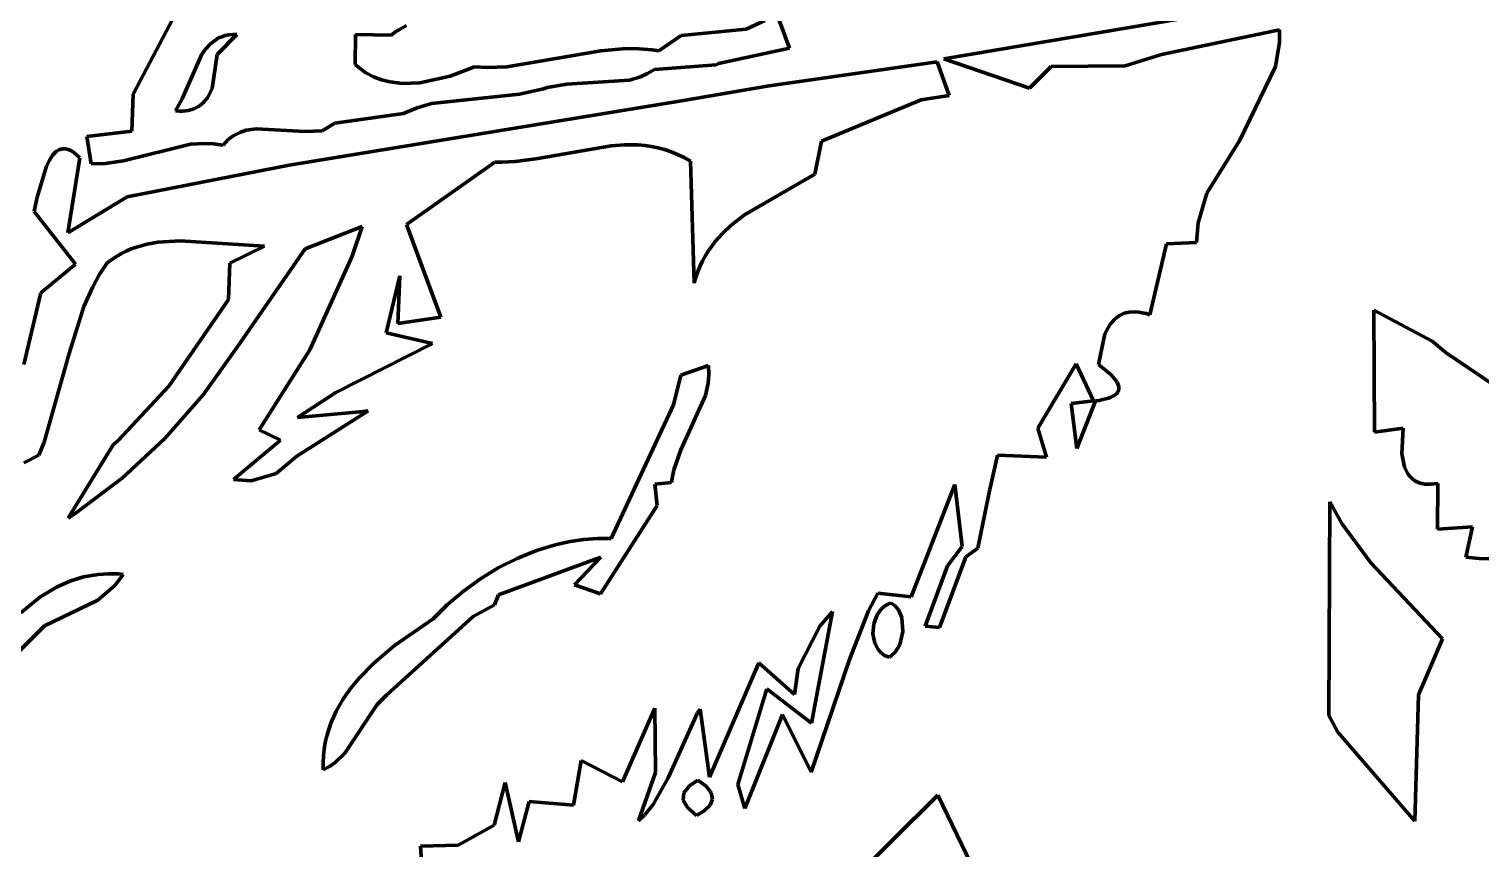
# Model space of a CAD drawing. Header units: millimetres. Extents: x 0 to 7.9, y 0 to 11.
# Drawn here: x 1.876 to 3.324, y 8.378 to 9.196 of the extents above; entities that cross this region are included whole.
import ezdxf

# ---------------------------------------------------------------- set-up
doc = ezdxf.new("R2010")
doc.units = ezdxf.units.MM
doc.layers.add('color#020202ff', color=7, linetype='CONTINUOUS', lineweight=100)
doc.layers.add('color#ffffffff', color=7, linetype='CONTINUOUS', lineweight=100)

msp = doc.modelspace()

# ---------------------------------------------------------------- linework, layer by layer
at = {"layer": 'color#020202ff'}
for p, q in [((2.7884, 9.1662), (3.1273, 9.2235)), ((1.9801, 9.1308), (2.0232, 9.2124)), ((2.6215, 9.2128), (2.6346, 9.177)), ((2.2413, 9.1927), (2.2377, 9.1899)), ((2.2451, 9.1952), (2.2413, 9.1927)), ((2.2528, 9.1993), (2.2451, 9.1952)), ((2.5265, 9.1894), (2.5913, 9.1959)), ((2.5913, 9.1959), (2.6099, 9.2045)), ((3.1233, 9.1951), (3.0057, 9.1705)), ((3.1232, 9.1826), (3.1233, 9.1951)), ((2.0573, 9.1813), (2.0527, 9.1763)), ((2.0626, 9.1853), (2.0573, 9.1813)), ((2.0655, 9.187), (2.0626, 9.1853)), ((2.0641, 9.1706), (2.0837, 9.1905)), ((2.0686, 9.1883), (2.0655, 9.187)), ((2.072, 9.1894), (2.0686, 9.1883)), ((2.0756, 9.1901), (2.072, 9.1894)), ((2.0795, 9.1905), (2.0756, 9.1901)), ((2.0837, 9.1905), (2.0795, 9.1905)), ((2.2021, 9.1904), (2.2017, 9.1606)), ((2.2377, 9.1899), (2.2021, 9.1904)), ((2.5044, 9.1743), (2.5265, 9.1894)), ((3.1191, 9.1584), (3.1232, 9.1826)), ((2.0487, 9.1707), (2.0292, 9.1264)), ((2.0527, 9.1763), (2.0487, 9.1707)), ((2.0591, 9.1365), (2.0641, 9.1706)), ((2.3527, 9.1583), (2.4466, 9.1743)), ((2.4466, 9.1743), (2.4719, 9.1764)), ((2.4719, 9.1764), (2.4848, 9.1763)), ((2.4848, 9.1763), (2.4978, 9.1752)), ((2.4978, 9.1752), (2.5044, 9.1743)), ((2.6346, 9.177), (2.5637, 9.1617)), ((2.8738, 9.1369), (2.7884, 9.1662)), ((3.0057, 9.1705), (2.9693, 9.1593)), ((2.2017, 9.1606), (2.2052, 9.1575)), ((2.2052, 9.1575), (2.2124, 9.1523)), ((2.2124, 9.1523), (2.22, 9.1483)), ((2.2962, 9.1488), (2.3205, 9.1581)), ((2.3205, 9.1581), (2.3335, 9.1575)), ((2.3335, 9.1575), (2.3527, 9.1583)), ((2.4932, 9.1515), (2.486, 9.1483)), ((2.5001, 9.1557), (2.4932, 9.1515)), ((2.5614, 9.1602), (2.5001, 9.1557)), ((2.5637, 9.1617), (2.5614, 9.1602)), ((2.6144, 9.1393), (2.782, 9.1631)), ((2.782, 9.1631), (2.7939, 9.1295)), ((2.8954, 9.1587), (2.8738, 9.1369)), ((2.9693, 9.1593), (2.8954, 9.1587)), ((3.0836, 9.085), (3.1191, 9.1584)), ((2.0543, 9.1272), (2.0591, 9.1365)), ((2.22, 9.1483), (2.228, 9.1452)), ((2.228, 9.1452), (2.2362, 9.1431)), ((2.2362, 9.1431), (2.2488, 9.1416)), ((2.2488, 9.1416), (2.2661, 9.1422)), ((2.2661, 9.1422), (2.2962, 9.1488)), ((2.3895, 9.1364), (2.3655, 9.131)), ((2.3932, 9.1375), (2.3895, 9.1364)), ((2.4125, 9.1409), (2.3932, 9.1375)), ((2.475, 9.145), (2.4125, 9.1409)), ((2.486, 9.1483), (2.475, 9.145)), ((2.5271, 9.1243), (2.6144, 9.1393)), ((1.9789, 9.0941), (1.9801, 9.1308)), ((2.0292, 9.1264), (2.0224, 9.1144)), ((2.0454, 9.1185), (2.0494, 9.1215)), ((2.0494, 9.1215), (2.0543, 9.1272)), ((2.1358, 9.0603), (2.5271, 9.1243)), ((2.2777, 9.1215), (2.2635, 9.1174)), ((2.3655, 9.131), (2.2777, 9.1215)), ((2.7659, 9.1252), (2.6665, 9.0841)), ((2.7939, 9.1295), (2.7659, 9.1252)), ((2.0224, 9.1144), (2.026, 9.1141)), ((2.026, 9.1141), (2.0293, 9.1141)), ((2.0293, 9.1141), (2.0354, 9.1147)), ((2.0354, 9.1147), (2.0407, 9.1162)), ((2.0407, 9.1162), (2.0454, 9.1185)), ((2.2497, 9.1117), (2.1814, 9.1021)), ((2.2543, 9.1138), (2.2497, 9.1117)), ((2.2635, 9.1174), (2.2543, 9.1138)), ((1.9342, 9.0889), (1.9789, 9.0941)), ((2.0866, 9.0929), (2.0806, 9.0898)), ((2.093, 9.095), (2.0866, 9.0929)), ((2.1033, 9.0965), (2.093, 9.095)), ((2.1514, 9.0938), (2.1033, 9.0965)), ((2.1688, 9.0944), (2.1514, 9.0938)), ((2.1814, 9.1021), (2.1688, 9.0944)), ((1.9082, 9.0762), (1.9105, 9.0766)), ((1.9105, 9.0766), (1.9129, 9.0765)), ((1.9384, 9.0616), (1.9342, 9.0889)), ((2.0374, 9.081), (1.9707, 9.0644)), ((2.0512, 9.0819), (2.0374, 9.081)), ((2.0605, 9.0815), (2.0512, 9.0819)), ((2.0701, 9.0801), (2.0605, 9.0815)), ((2.0725, 9.083), (2.0701, 9.0801)), ((2.0751, 9.0856), (2.0725, 9.083)), ((2.0778, 9.0879), (2.0751, 9.0856)), ((2.0806, 9.0898), (2.0778, 9.0879)), ((2.4567, 9.0796), (2.3817, 9.0664)), ((2.4702, 9.0805), (2.4567, 9.0796)), ((2.4836, 9.0803), (2.4702, 9.0805)), ((2.4903, 9.0797), (2.4836, 9.0803)), ((2.4969, 9.0788), (2.4903, 9.0797)), ((2.5035, 9.0775), (2.4969, 9.0788)), ((2.5101, 9.0757), (2.5035, 9.0775)), ((2.6665, 9.0841), (2.6598, 9.0512)), ((3.0508, 9.0322), (3.0836, 9.085)), ((1.8939, 9.0593), (1.8968, 9.0653)), ((1.8968, 9.0653), (1.9002, 9.0703)), ((1.9002, 9.0703), (1.902, 9.0723)), ((1.902, 9.0723), (1.9039, 9.074)), ((1.9039, 9.074), (1.906, 9.0753)), ((1.906, 9.0753), (1.9082, 9.0762)), ((1.9129, 9.0765), (1.9154, 9.0759)), ((1.927, 9.0676), (1.915, 8.9926)), ((1.9154, 9.0759), (1.9181, 9.0748)), ((1.9181, 9.0748), (1.9209, 9.073)), ((1.9209, 9.073), (1.9239, 9.0706)), ((1.9239, 9.0706), (1.927, 9.0676)), ((1.9707, 9.0644), (1.9525, 9.0618)), ((2.341, 9.063), (2.2529, 9.001)), ((2.3477, 9.063), (2.341, 9.063)), ((2.3612, 9.0637), (2.3477, 9.063)), ((2.3817, 9.0664), (2.3612, 9.0637)), ((2.5166, 9.0735), (2.5101, 9.0757)), ((2.5231, 9.0709), (2.5166, 9.0735)), ((2.5296, 9.0677), (2.5231, 9.0709)), ((2.536, 9.064), (2.5296, 9.0677)), ((2.5396, 8.9424), (2.536, 9.064)), ((1.8846, 9.0281), (1.8939, 9.0593)), ((1.9525, 9.0618), (1.9384, 9.0616)), ((1.9743, 9.0287), (2.1358, 9.0603)), ((2.6598, 9.0512), (2.5897, 9.0105)), ((1.8815, 9.0141), (1.8826, 9.019)), ((1.8826, 9.019), (1.8846, 9.0281)), ((1.915, 8.9926), (1.9743, 9.0287)), ((3.042, 9.0027), (3.0508, 9.0322)), ((1.9229, 8.9614), (1.8815, 9.0141)), ((2.5897, 9.0105), (2.5763, 9)), ((2.2087, 8.999), (2.1516, 8.9766)), ((2.1986, 8.9693), (2.2087, 8.999)), ((2.2529, 9.001), (2.287, 8.9087)), ((2.5681, 8.9923), (2.5606, 8.9839)), ((2.5763, 9), (2.5681, 8.9923)), ((3.0406, 8.983), (3.042, 9.0027)), ((1.9784, 8.9766), (1.9734, 8.9745)), ((1.9836, 8.9784), (1.9784, 8.9766)), ((1.9941, 8.9813), (1.9836, 8.9784)), ((2.0048, 8.9832), (1.9941, 8.9813)), ((2.027, 8.9846), (2.0048, 8.9832)), ((2.1111, 8.9795), (2.027, 8.9846)), ((2.0765, 8.9624), (2.1111, 8.9795)), ((2.1516, 8.9766), (2.0841, 8.8785)), ((2.5606, 8.9839), (2.5539, 8.9748)), ((2.9939, 8.9109), (3.0104, 8.9817)), ((3.0104, 8.9817), (3.0406, 8.983)), ((1.8883, 8.9328), (1.9229, 8.9614)), ((1.9543, 8.9626), (1.9465, 8.9507)), ((1.9589, 8.9661), (1.9543, 8.9626)), ((1.9636, 8.9692), (1.9589, 8.9661)), ((1.9685, 8.972), (1.9636, 8.9692)), ((1.9734, 8.9745), (1.9685, 8.972)), ((2.0754, 8.9262), (2.0765, 8.9624)), ((2.1564, 8.8759), (2.1986, 8.9693)), ((2.548, 8.9649), (2.5455, 8.9597)), ((2.5508, 8.97), (2.548, 8.9649)), ((2.5539, 8.9748), (2.5508, 8.97)), ((1.9465, 8.9507), (1.9397, 8.9383)), ((2.246, 8.9499), (2.2326, 8.8928)), ((2.2441, 8.9023), (2.246, 8.9499)), ((2.5413, 8.9484), (2.5396, 8.9424)), ((2.5432, 8.9542), (2.5413, 8.9484)), ((2.5455, 8.9597), (2.5432, 8.9542)), ((1.8714, 8.8613), (1.8883, 8.9328)), ((1.9397, 8.9383), (1.9312, 8.9192)), ((1.9312, 8.9192), (1.9164, 8.8723)), ((2.0157, 8.8397), (2.0754, 8.9262)), ((2.287, 8.9087), (2.2441, 8.9023)), ((2.9544, 8.9016), (2.9596, 8.9073)), ((2.9596, 8.9073), (2.9637, 8.9103)), ((2.9637, 8.9103), (2.9684, 8.9124)), ((2.9684, 8.9124), (2.9737, 8.9136)), ((2.9737, 8.9136), (2.9797, 8.9138)), ((2.9797, 8.9138), (2.983, 8.9135)), ((2.983, 8.9135), (2.9864, 8.9129)), ((2.9864, 8.9129), (2.9901, 8.9121)), ((2.9901, 8.9121), (2.9939, 8.9109)), ((3.2173, 8.9154), (3.2178, 8.7939)), ((3.2755, 8.8845), (3.2173, 8.9154)), ((2.2326, 8.8928), (2.2786, 8.8822)), ((2.9426, 8.8615), (2.9492, 8.8918)), ((2.9492, 8.8918), (2.9544, 8.9016)), ((2.0841, 8.8785), (2.0501, 8.831)), ((2.106, 8.7961), (2.1564, 8.8759)), ((2.2786, 8.8822), (2.1823, 8.8336)), ((3.2894, 8.8729), (3.2755, 8.8845)), ((1.9164, 8.8723), (1.8916, 8.784)), ((2.5263, 8.8508), (2.5539, 8.8603)), ((2.5539, 8.8603), (2.5543, 8.8514)), ((2.8823, 8.7977), (2.9203, 8.8621)), ((2.9203, 8.8621), (2.9377, 8.8251)), ((2.9555, 8.851), (2.9426, 8.8615)), ((3.3357, 8.8417), (3.2894, 8.8729)), ((2.519, 8.821), (2.5263, 8.8508)), ((2.5543, 8.8514), (2.5536, 8.8428)), ((2.9615, 8.8436), (2.9555, 8.851)), ((1.9653, 8.7854), (2.0157, 8.8397)), ((2.0501, 8.831), (2.0118, 8.7874)), ((2.1823, 8.8336), (2.1441, 8.8084)), ((2.5536, 8.8428), (2.5509, 8.8304)), ((2.9571, 8.8298), (2.9602, 8.8319)), ((2.9602, 8.8319), (2.9622, 8.8342)), ((2.9631, 8.8393), (2.9615, 8.8436)), ((2.9622, 8.8342), (2.9631, 8.8367)), ((2.9631, 8.8367), (2.9631, 8.8393)), ((2.4569, 8.6877), (2.519, 8.821)), ((2.5509, 8.8304), (2.5264, 8.7763)), ((2.9377, 8.8251), (2.9155, 8.8223)), ((2.9155, 8.8223), (2.921, 8.7776)), ((2.921, 8.7776), (2.9397, 8.8251)), ((2.9397, 8.8251), (2.9435, 8.8256)), ((2.9435, 8.8256), (2.9469, 8.8263)), ((2.9469, 8.8263), (2.95, 8.8271)), ((2.95, 8.8271), (2.9527, 8.8279)), ((2.9527, 8.8279), (2.955, 8.8288)), ((2.955, 8.8288), (2.9571, 8.8298)), ((2.2145, 8.815), (2.1434, 8.7701)), ((2.1441, 8.8084), (2.2063, 8.8142)), ((2.2063, 8.8142), (2.2145, 8.815)), ((2.0118, 8.7874), (1.9692, 8.7479)), ((2.1273, 8.7858), (2.106, 8.7961)), ((2.891, 8.769), (2.8823, 8.7977)), ((3.2178, 8.7939), (3.2465, 8.7979)), ((3.2465, 8.7979), (3.2452, 8.7722)), ((1.8916, 8.784), (1.8862, 8.771)), ((1.9155, 8.7082), (1.9603, 8.7812)), ((1.9603, 8.7812), (1.9653, 8.7854)), ((2.0804, 8.7468), (2.1273, 8.7858)), ((2.5264, 8.7763), (2.5193, 8.7564)), ((1.8862, 8.771), (1.8712, 8.7634)), ((2.1434, 8.7701), (2.1229, 8.7525)), ((2.8337, 8.7336), (2.8421, 8.7709)), ((2.8421, 8.7709), (2.891, 8.769)), ((3.2452, 8.7722), (3.2479, 8.7589)), ((3.2479, 8.7589), (3.2512, 8.7522)), ((1.9692, 8.7479), (1.9225, 8.7128)), ((2.098, 8.7455), (2.0804, 8.7468)), ((2.1229, 8.7525), (2.098, 8.7455)), ((2.517, 8.7437), (2.5005, 8.742)), ((2.5176, 8.748), (2.517, 8.7437)), ((2.5193, 8.7564), (2.5176, 8.748)), ((3.2512, 8.7522), (3.2542, 8.7485)), ((3.2542, 8.7485), (3.258, 8.7455)), ((3.258, 8.7455), (3.2625, 8.7433)), ((2.5005, 8.742), (2.5027, 8.7208)), ((2.7558, 8.6296), (2.7995, 8.7417)), ((2.7995, 8.7417), (2.8067, 8.6799)), ((2.8224, 8.6782), (2.8337, 8.7336)), ((3.2625, 8.7433), (3.265, 8.7426)), ((3.265, 8.7426), (3.2678, 8.7421)), ((3.2678, 8.7421), (3.2708, 8.7419)), ((3.2708, 8.7419), (3.2741, 8.7419)), ((3.2741, 8.7419), (3.2775, 8.7422)), ((3.2775, 8.7422), (3.2812, 8.7428)), ((3.2812, 8.7428), (3.2808, 8.697)), ((2.5027, 8.7208), (2.4462, 8.6325)), ((3.1733, 8.7244), (3.1724, 8.5112)), ((3.1853, 8.7028), (3.1733, 8.7244)), ((1.9225, 8.7128), (1.9155, 8.7082)), ((3.2143, 8.6635), (3.1853, 8.7028)), ((2.4159, 8.6847), (2.4295, 8.6867)), ((2.4295, 8.6867), (2.4432, 8.6877)), ((2.4432, 8.6877), (2.4569, 8.6877)), ((3.2808, 8.697), (3.3156, 8.6996)), ((3.3156, 8.6996), (3.3089, 8.6693)), ((2.363, 8.668), (2.3824, 8.6758)), ((2.3824, 8.6758), (2.4024, 8.6818)), ((2.4024, 8.6818), (2.4159, 8.6847)), ((2.8067, 8.6799), (2.7921, 8.6605)), ((2.8106, 8.6696), (2.8224, 8.6782)), ((2.3264, 8.6476), (2.3443, 8.6585)), ((2.3443, 8.6585), (2.363, 8.668)), ((2.4466, 8.6691), (2.3446, 8.6318)), ((2.4203, 8.6416), (2.4466, 8.6691)), ((2.7921, 8.6605), (2.7698, 8.6003)), ((2.7843, 8.5991), (2.8106, 8.6696)), ((3.2856, 8.5876), (3.2143, 8.6635)), ((3.3089, 8.6693), (3.3224, 8.668)), ((3.3224, 8.668), (3.3654, 8.6663)), ((1.9038, 8.6393), (1.9171, 8.6452)), ((1.9171, 8.6452), (1.9309, 8.6495)), ((1.9309, 8.6495), (1.9453, 8.652)), ((1.9453, 8.652), (1.9552, 8.6527)), ((1.9552, 8.6527), (1.9652, 8.6525)), ((1.9703, 8.652), (1.9623, 8.6412)), ((1.9652, 8.6525), (1.9703, 8.652)), ((2.3095, 8.6354), (2.3264, 8.6476)), ((1.8682, 8.6138), (1.8872, 8.6293)), ((1.8872, 8.6293), (1.9038, 8.6393)), ((1.9623, 8.6412), (1.9451, 8.6264)), ((2.2938, 8.6221), (2.3095, 8.6354)), ((2.3446, 8.6318), (2.3404, 8.6218)), ((2.4462, 8.6325), (2.4203, 8.6416)), ((2.7135, 8.6158), (2.7228, 8.6332)), ((2.7228, 8.6332), (2.7558, 8.6296)), ((1.9451, 8.6264), (1.892, 8.6007)), ((2.2794, 8.6078), (2.2938, 8.6221)), ((2.3404, 8.6218), (2.3193, 8.6099)), ((2.6776, 8.615), (2.6567, 8.5035)), ((2.665, 8.6003), (2.6776, 8.615)), ((2.6944, 8.567), (2.7135, 8.6158)), ((2.7261, 8.6175), (2.722, 8.6118)), ((2.7295, 8.6205), (2.7261, 8.6175)), ((2.7335, 8.6227), (2.7295, 8.6205)), ((2.7358, 8.6234), (2.7335, 8.6227)), ((2.7392, 8.6212), (2.7358, 8.6234)), ((2.7432, 8.6167), (2.7392, 8.6212)), ((2.7466, 8.6089), (2.7432, 8.6167)), ((1.892, 8.6007), (1.8107, 8.5204)), ((2.3193, 8.6099), (2.2333, 8.5318)), ((2.2407, 8.5812), (2.2794, 8.6078)), ((2.6432, 8.5582), (2.665, 8.6003)), ((2.7187, 8.6027), (2.7179, 8.5928)), ((2.722, 8.6118), (2.7187, 8.6027)), ((2.7478, 8.5952), (2.7466, 8.6089)), ((2.7698, 8.6003), (2.7843, 8.5991)), ((2.7179, 8.5928), (2.7197, 8.5833)), ((2.7446, 8.5819), (2.7478, 8.5952)), ((3.2618, 8.532), (3.2856, 8.5876)), ((2.2198, 8.5633), (2.2407, 8.5812)), ((2.7197, 8.5833), (2.7229, 8.5772)), ((2.7229, 8.5772), (2.7259, 8.5739)), ((2.7259, 8.5739), (2.7295, 8.5713)), ((2.7295, 8.5713), (2.734, 8.5696)), ((2.734, 8.5696), (2.7357, 8.5705)), ((2.7357, 8.5705), (2.7401, 8.5746)), ((2.7401, 8.5746), (2.7446, 8.5819)), ((2.2056, 8.5485), (2.2198, 8.5633)), ((2.555, 8.4498), (2.604, 8.5637)), ((2.604, 8.5637), (2.6397, 8.5323)), ((2.6397, 8.5323), (2.6432, 8.5582)), ((2.6563, 8.4549), (2.6944, 8.567)), ((2.1971, 8.5381), (2.2056, 8.5485)), ((2.1828, 8.5155), (2.1894, 8.5271)), ((2.1894, 8.5271), (2.1971, 8.5381)), ((2.2333, 8.5318), (2.2235, 8.5222)), ((2.612, 8.5378), (2.583, 8.4424)), ((2.6567, 8.5035), (2.612, 8.5378)), ((3.2582, 8.406), (3.2618, 8.532)), ((2.18, 8.5096), (2.1828, 8.5155)), ((2.2235, 8.5222), (2.1913, 8.4737)), ((2.468, 8.4452), (2.5004, 8.5187)), ((2.5004, 8.5187), (2.501, 8.4543)), ((2.5137, 8.4493), (2.543, 8.5138)), ((2.543, 8.5138), (2.5455, 8.5175)), ((2.5455, 8.5175), (2.555, 8.4498)), ((2.5901, 8.4184), (2.6277, 8.5124)), ((2.6277, 8.5124), (2.6563, 8.4549)), ((2.1752, 8.4973), (2.1774, 8.5035)), ((2.1774, 8.5035), (2.18, 8.5096)), ((3.1724, 8.5112), (3.1814, 8.4947)), ((2.1707, 8.4778), (2.1718, 8.4844)), ((2.1718, 8.4844), (2.1733, 8.4909)), ((2.1733, 8.4909), (2.1752, 8.4973)), ((3.1814, 8.4947), (3.2582, 8.406)), ((2.1696, 8.4642), (2.1699, 8.4711)), ((2.1699, 8.4711), (2.1707, 8.4778)), ((2.1913, 8.4737), (2.1817, 8.4643)), ((2.1697, 8.4571), (2.1696, 8.4642)), ((2.1761, 8.4604), (2.1697, 8.4571)), ((2.1817, 8.4643), (2.1761, 8.4604)), ((2.4194, 8.4219), (2.4271, 8.4665)), ((2.4271, 8.4665), (2.468, 8.4452)), ((2.501, 8.4543), (2.484, 8.4062)), ((2.3402, 8.4018), (2.3512, 8.4445)), ((2.3512, 8.4445), (2.3646, 8.3854)), ((2.4987, 8.4226), (2.5137, 8.4493)), ((2.5349, 8.4412), (2.5293, 8.4343)), ((2.5434, 8.4468), (2.5349, 8.4412)), ((2.5519, 8.4404), (2.5434, 8.4468)), ((2.5567, 8.4341), (2.5519, 8.4404)), ((2.583, 8.4424), (2.5901, 8.4184)), ((2.3646, 8.3854), (2.3752, 8.4254)), ((2.3752, 8.4254), (2.4194, 8.4219)), ((2.5293, 8.4343), (2.5286, 8.427)), ((2.5286, 8.427), (2.5328, 8.4194)), ((2.5555, 8.4219), (2.5579, 8.4279)), ((2.5579, 8.4279), (2.5567, 8.4341)), ((2.7826, 8.4318), (2.6461, 8.2967)), ((2.8209, 8.3528), (2.7826, 8.4318)), ((2.484, 8.4062), (2.4904, 8.4124)), ((2.4904, 8.4124), (2.4987, 8.4226)), ((2.5328, 8.4194), (2.542, 8.4115)), ((2.542, 8.4115), (2.5495, 8.4161)), ((2.5495, 8.4161), (2.5555, 8.4219)), ((2.3043, 8.3819), (2.3402, 8.4018)), ((2.2668, 8.381), (2.3043, 8.3819)), ((2.2685, 8.3556), (2.2668, 8.381))]:
    msp.add_line(p, q, dxfattribs=at)
at = {"layer": 'color#ffffffff'}
for p, q in [((3.1273, 9.2235), (2.7884, 9.1662)), ((2.0232, 9.2124), (1.9801, 9.1308)), ((2.6346, 9.177), (2.6215, 9.2128)), ((2.2377, 9.1899), (2.2413, 9.1927)), ((2.2413, 9.1927), (2.2451, 9.1952)), ((2.2451, 9.1952), (2.2528, 9.1993)), ((2.5913, 9.1959), (2.5265, 9.1894)), ((2.6099, 9.2045), (2.5913, 9.1959)), ((3.0057, 9.1705), (3.1233, 9.1951)), ((3.1233, 9.1951), (3.1232, 9.1826)), ((2.0527, 9.1763), (2.0573, 9.1813)), ((2.0573, 9.1813), (2.0626, 9.1853)), ((2.0626, 9.1853), (2.0655, 9.187)), ((2.0837, 9.1905), (2.0641, 9.1706)), ((2.0655, 9.187), (2.0686, 9.1883)), ((2.0686, 9.1883), (2.072, 9.1894)), ((2.072, 9.1894), (2.0756, 9.1901)), ((2.0756, 9.1901), (2.0795, 9.1905)), ((2.0795, 9.1905), (2.0837, 9.1905)), ((2.2017, 9.1606), (2.2021, 9.1904)), ((2.2021, 9.1904), (2.2377, 9.1899)), ((2.5265, 9.1894), (2.5044, 9.1743)), ((3.1232, 9.1826), (3.1191, 9.1584)), ((2.0292, 9.1264), (2.0487, 9.1707)), ((2.0487, 9.1707), (2.0527, 9.1763)), ((2.0641, 9.1706), (2.0591, 9.1365)), ((2.4466, 9.1743), (2.3527, 9.1583)), ((2.4719, 9.1764), (2.4466, 9.1743)), ((2.4848, 9.1763), (2.4719, 9.1764)), ((2.4978, 9.1752), (2.4848, 9.1763)), ((2.5044, 9.1743), (2.4978, 9.1752)), ((2.5637, 9.1617), (2.6346, 9.177)), ((2.7884, 9.1662), (2.8738, 9.1369)), ((2.9693, 9.1593), (3.0057, 9.1705)), ((2.2052, 9.1575), (2.2017, 9.1606)), ((2.2124, 9.1523), (2.2052, 9.1575)), ((2.22, 9.1483), (2.2124, 9.1523)), ((2.3205, 9.1581), (2.2962, 9.1488)), ((2.3335, 9.1575), (2.3205, 9.1581)), ((2.3527, 9.1583), (2.3335, 9.1575)), ((2.486, 9.1483), (2.4932, 9.1515)), ((2.4932, 9.1515), (2.5001, 9.1557)), ((2.5001, 9.1557), (2.5614, 9.1602)), ((2.5614, 9.1602), (2.5637, 9.1617)), ((2.782, 9.1631), (2.6144, 9.1393)), ((2.7939, 9.1295), (2.782, 9.1631)), ((2.8738, 9.1369), (2.8954, 9.1587)), ((2.8954, 9.1587), (2.9693, 9.1593)), ((3.1191, 9.1584), (3.0836, 9.085)), ((2.0591, 9.1365), (2.0543, 9.1272)), ((2.228, 9.1452), (2.22, 9.1483)), ((2.2362, 9.1431), (2.228, 9.1452)), ((2.2488, 9.1416), (2.2362, 9.1431)), ((2.2661, 9.1422), (2.2488, 9.1416)), ((2.2962, 9.1488), (2.2661, 9.1422)), ((2.3655, 9.131), (2.3895, 9.1364)), ((2.3895, 9.1364), (2.3932, 9.1375)), ((2.3932, 9.1375), (2.4125, 9.1409)), ((2.4125, 9.1409), (2.475, 9.145)), ((2.475, 9.145), (2.486, 9.1483)), ((2.6144, 9.1393), (2.5271, 9.1243)), ((1.9801, 9.1308), (1.9789, 9.0941)), ((2.0224, 9.1144), (2.0292, 9.1264)), ((2.0494, 9.1215), (2.0454, 9.1185)), ((2.0543, 9.1272), (2.0494, 9.1215)), ((2.5271, 9.1243), (2.1358, 9.0603)), ((2.2635, 9.1174), (2.2777, 9.1215)), ((2.2777, 9.1215), (2.3655, 9.131)), ((2.6665, 9.0841), (2.7659, 9.1252)), ((2.7659, 9.1252), (2.7939, 9.1295)), ((2.026, 9.1141), (2.0224, 9.1144)), ((2.0293, 9.1141), (2.026, 9.1141)), ((2.0354, 9.1147), (2.0293, 9.1141)), ((2.0407, 9.1162), (2.0354, 9.1147)), ((2.0454, 9.1185), (2.0407, 9.1162)), ((2.1814, 9.1021), (2.2497, 9.1117)), ((2.2497, 9.1117), (2.2543, 9.1138)), ((2.2543, 9.1138), (2.2635, 9.1174)), ((1.9789, 9.0941), (1.9342, 9.0889)), ((2.0806, 9.0898), (2.0866, 9.0929)), ((2.0866, 9.0929), (2.093, 9.095)), ((2.093, 9.095), (2.1033, 9.0965)), ((2.1033, 9.0965), (2.1514, 9.0938)), ((2.1514, 9.0938), (2.1688, 9.0944)), ((2.1688, 9.0944), (2.1814, 9.1021)), ((1.9105, 9.0766), (1.9082, 9.0762)), ((1.9129, 9.0765), (1.9105, 9.0766)), ((1.9342, 9.0889), (1.9384, 9.0616)), ((1.9707, 9.0644), (2.0374, 9.081)), ((2.0374, 9.081), (2.0512, 9.0819)), ((2.0512, 9.0819), (2.0605, 9.0815)), ((2.0605, 9.0815), (2.0701, 9.0801)), ((2.0701, 9.0801), (2.0725, 9.083)), ((2.0725, 9.083), (2.0751, 9.0856)), ((2.0751, 9.0856), (2.0778, 9.0879)), ((2.0778, 9.0879), (2.0806, 9.0898)), ((2.3817, 9.0664), (2.4567, 9.0796)), ((2.4567, 9.0796), (2.4702, 9.0805)), ((2.4702, 9.0805), (2.4836, 9.0803)), ((2.4836, 9.0803), (2.4903, 9.0797)), ((2.4903, 9.0797), (2.4969, 9.0788)), ((2.4969, 9.0788), (2.5035, 9.0775)), ((2.5035, 9.0775), (2.5101, 9.0757)), ((2.6598, 9.0512), (2.6665, 9.0841)), ((3.0836, 9.085), (3.0508, 9.0322)), ((1.8968, 9.0653), (1.8939, 9.0593)), ((1.9002, 9.0703), (1.8968, 9.0653)), ((1.902, 9.0723), (1.9002, 9.0703)), ((1.9039, 9.074), (1.902, 9.0723)), ((1.906, 9.0753), (1.9039, 9.074)), ((1.9082, 9.0762), (1.906, 9.0753)), ((1.9154, 9.0759), (1.9129, 9.0765)), ((1.915, 8.9926), (1.927, 9.0676)), ((1.9181, 9.0748), (1.9154, 9.0759)), ((1.9209, 9.073), (1.9181, 9.0748)), ((1.9239, 9.0706), (1.9209, 9.073)), ((1.927, 9.0676), (1.9239, 9.0706)), ((1.9525, 9.0618), (1.9707, 9.0644)), ((2.2529, 9.001), (2.341, 9.063)), ((2.341, 9.063), (2.3477, 9.063)), ((2.3477, 9.063), (2.3612, 9.0637)), ((2.3612, 9.0637), (2.3817, 9.0664)), ((2.5101, 9.0757), (2.5166, 9.0735)), ((2.5166, 9.0735), (2.5231, 9.0709)), ((2.5231, 9.0709), (2.5296, 9.0677)), ((2.5296, 9.0677), (2.536, 9.064)), ((2.536, 9.064), (2.5396, 8.9424)), ((1.8939, 9.0593), (1.8846, 9.0281)), ((1.9384, 9.0616), (1.9525, 9.0618)), ((2.1358, 9.0603), (1.9743, 9.0287)), ((2.5897, 9.0105), (2.6598, 9.0512)), ((1.8826, 9.019), (1.8815, 9.0141)), ((1.8846, 9.0281), (1.8826, 9.019)), ((1.9743, 9.0287), (1.915, 8.9926)), ((3.0508, 9.0322), (3.042, 9.0027)), ((1.8815, 9.0141), (1.9229, 8.9614)), ((2.5763, 9), (2.5897, 9.0105)), ((2.1516, 8.9766), (2.2087, 8.999)), ((2.2087, 8.999), (2.1986, 8.9693)), ((2.287, 8.9087), (2.2529, 9.001)), ((2.5606, 8.9839), (2.5681, 8.9923)), ((2.5681, 8.9923), (2.5763, 9)), ((3.042, 9.0027), (3.0406, 8.983)), ((1.9734, 8.9745), (1.9784, 8.9766)), ((1.9784, 8.9766), (1.9836, 8.9784)), ((1.9836, 8.9784), (1.9941, 8.9813)), ((1.9941, 8.9813), (2.0048, 8.9832)), ((2.0048, 8.9832), (2.027, 8.9846)), ((2.027, 8.9846), (2.1111, 8.9795)), ((2.1111, 8.9795), (2.0765, 8.9624)), ((2.0841, 8.8785), (2.1516, 8.9766)), ((2.5539, 8.9748), (2.5606, 8.9839)), ((3.0104, 8.9817), (2.9939, 8.9109)), ((3.0406, 8.983), (3.0104, 8.9817)), ((1.9229, 8.9614), (1.8883, 8.9328)), ((1.9465, 8.9507), (1.9543, 8.9626)), ((1.9543, 8.9626), (1.9589, 8.9661)), ((1.9589, 8.9661), (1.9636, 8.9692)), ((1.9636, 8.9692), (1.9685, 8.972)), ((1.9685, 8.972), (1.9734, 8.9745)), ((2.0765, 8.9624), (2.0754, 8.9262)), ((2.1986, 8.9693), (2.1564, 8.8759)), ((2.5455, 8.9597), (2.548, 8.9649)), ((2.548, 8.9649), (2.5508, 8.97)), ((2.5508, 8.97), (2.5539, 8.9748)), ((1.9397, 8.9383), (1.9465, 8.9507)), ((2.2326, 8.8928), (2.246, 8.9499)), ((2.246, 8.9499), (2.2441, 8.9023)), ((2.5396, 8.9424), (2.5413, 8.9484)), ((2.5413, 8.9484), (2.5432, 8.9542)), ((2.5432, 8.9542), (2.5455, 8.9597)), ((1.8883, 8.9328), (1.8714, 8.8613)), ((1.9312, 8.9192), (1.9397, 8.9383)), ((1.9164, 8.8723), (1.9312, 8.9192)), ((2.0754, 8.9262), (2.0157, 8.8397)), ((2.2441, 8.9023), (2.287, 8.9087)), ((2.9596, 8.9073), (2.9544, 8.9016)), ((2.9637, 8.9103), (2.9596, 8.9073)), ((2.9684, 8.9124), (2.9637, 8.9103)), ((2.9737, 8.9136), (2.9684, 8.9124)), ((2.9797, 8.9138), (2.9737, 8.9136)), ((2.983, 8.9135), (2.9797, 8.9138)), ((2.9864, 8.9129), (2.983, 8.9135)), ((2.9901, 8.9121), (2.9864, 8.9129)), ((2.9939, 8.9109), (2.9901, 8.9121)), ((3.2173, 8.9154), (3.2755, 8.8845)), ((3.2178, 8.7939), (3.2173, 8.9154)), ((2.2786, 8.8822), (2.2326, 8.8928)), ((2.9492, 8.8918), (2.9426, 8.8615)), ((2.9544, 8.9016), (2.9492, 8.8918)), ((2.0501, 8.831), (2.0841, 8.8785)), ((2.1564, 8.8759), (2.106, 8.7961)), ((2.1823, 8.8336), (2.2786, 8.8822)), ((3.2755, 8.8845), (3.2894, 8.8729)), ((1.8916, 8.784), (1.9164, 8.8723)), ((2.5539, 8.8603), (2.5263, 8.8508)), ((2.5543, 8.8514), (2.5539, 8.8603)), ((2.9203, 8.8621), (2.8823, 8.7977)), ((2.9377, 8.8251), (2.9203, 8.8621)), ((2.9426, 8.8615), (2.9555, 8.851)), ((3.2894, 8.8729), (3.3357, 8.8417)), ((2.5263, 8.8508), (2.519, 8.821)), ((2.5536, 8.8428), (2.5543, 8.8514)), ((2.9555, 8.851), (2.9615, 8.8436)), ((2.0157, 8.8397), (1.9653, 8.7854)), ((2.0118, 8.7874), (2.0501, 8.831)), ((2.1441, 8.8084), (2.1823, 8.8336)), ((2.5509, 8.8304), (2.5536, 8.8428)), ((2.9602, 8.8319), (2.9571, 8.8298)), ((2.9622, 8.8342), (2.9602, 8.8319)), ((2.9615, 8.8436), (2.9631, 8.8393)), ((2.9631, 8.8367), (2.9622, 8.8342)), ((2.9631, 8.8393), (2.9631, 8.8367)), ((2.519, 8.821), (2.4569, 8.6877)), ((2.5264, 8.7763), (2.5509, 8.8304)), ((2.9155, 8.8223), (2.9377, 8.8251)), ((2.921, 8.7776), (2.9155, 8.8223)), ((2.9397, 8.8251), (2.921, 8.7776)), ((2.9435, 8.8256), (2.9397, 8.8251)), ((2.9469, 8.8263), (2.9435, 8.8256)), ((2.95, 8.8271), (2.9469, 8.8263)), ((2.9527, 8.8279), (2.95, 8.8271)), ((2.955, 8.8288), (2.9527, 8.8279)), ((2.9571, 8.8298), (2.955, 8.8288)), ((2.1434, 8.7701), (2.2145, 8.815)), ((2.2063, 8.8142), (2.1441, 8.8084)), ((2.2145, 8.815), (2.2063, 8.8142)), ((1.9692, 8.7479), (2.0118, 8.7874)), ((2.106, 8.7961), (2.1273, 8.7858)), ((2.8823, 8.7977), (2.891, 8.769)), ((3.2465, 8.7979), (3.2178, 8.7939)), ((3.2452, 8.7722), (3.2465, 8.7979)), ((1.8862, 8.771), (1.8916, 8.784)), ((1.9603, 8.7812), (1.9155, 8.7082)), ((1.9653, 8.7854), (1.9603, 8.7812)), ((2.1273, 8.7858), (2.0804, 8.7468)), ((2.5193, 8.7564), (2.5264, 8.7763)), ((1.8712, 8.7634), (1.8862, 8.771)), ((2.1229, 8.7525), (2.1434, 8.7701)), ((2.8421, 8.7709), (2.8337, 8.7336)), ((2.891, 8.769), (2.8421, 8.7709)), ((3.2479, 8.7589), (3.2452, 8.7722)), ((3.2512, 8.7522), (3.2479, 8.7589)), ((1.9225, 8.7128), (1.9692, 8.7479)), ((2.0804, 8.7468), (2.098, 8.7455)), ((2.098, 8.7455), (2.1229, 8.7525)), ((2.5005, 8.742), (2.517, 8.7437)), ((2.517, 8.7437), (2.5176, 8.748)), ((2.5176, 8.748), (2.5193, 8.7564)), ((3.2542, 8.7485), (3.2512, 8.7522)), ((3.258, 8.7455), (3.2542, 8.7485)), ((3.2625, 8.7433), (3.258, 8.7455)), ((2.5027, 8.7208), (2.5005, 8.742)), ((2.7995, 8.7417), (2.7558, 8.6296)), ((2.8067, 8.6799), (2.7995, 8.7417)), ((2.8337, 8.7336), (2.8224, 8.6782)), ((3.265, 8.7426), (3.2625, 8.7433)), ((3.2678, 8.7421), (3.265, 8.7426)), ((3.2708, 8.7419), (3.2678, 8.7421)), ((3.2741, 8.7419), (3.2708, 8.7419)), ((3.2775, 8.7422), (3.2741, 8.7419)), ((3.2812, 8.7428), (3.2775, 8.7422)), ((3.2808, 8.697), (3.2812, 8.7428)), ((2.4462, 8.6325), (2.5027, 8.7208)), ((3.1724, 8.5112), (3.1733, 8.7244)), ((3.1733, 8.7244), (3.1853, 8.7028)), ((1.9155, 8.7082), (1.9225, 8.7128)), ((3.1853, 8.7028), (3.2143, 8.6635)), ((2.4295, 8.6867), (2.4159, 8.6847)), ((2.4432, 8.6877), (2.4295, 8.6867)), ((2.4569, 8.6877), (2.4432, 8.6877)), ((3.3156, 8.6996), (3.2808, 8.697)), ((3.3089, 8.6693), (3.3156, 8.6996)), ((2.3824, 8.6758), (2.363, 8.668)), ((2.4024, 8.6818), (2.3824, 8.6758)), ((2.4159, 8.6847), (2.4024, 8.6818)), ((2.7921, 8.6605), (2.8067, 8.6799)), ((2.8224, 8.6782), (2.8106, 8.6696)), ((2.3443, 8.6585), (2.3264, 8.6476)), ((2.363, 8.668), (2.3443, 8.6585)), ((2.3446, 8.6318), (2.4466, 8.6691)), ((2.4466, 8.6691), (2.4203, 8.6416)), ((2.7698, 8.6003), (2.7921, 8.6605)), ((2.8106, 8.6696), (2.7843, 8.5991)), ((3.2143, 8.6635), (3.2856, 8.5876)), ((3.3224, 8.668), (3.3089, 8.6693)), ((3.3654, 8.6663), (3.3224, 8.668)), ((1.9171, 8.6452), (1.9038, 8.6393)), ((1.9309, 8.6495), (1.9171, 8.6452)), ((1.9453, 8.652), (1.9309, 8.6495)), ((1.9552, 8.6527), (1.9453, 8.652)), ((1.9652, 8.6525), (1.9552, 8.6527)), ((1.9623, 8.6412), (1.9703, 8.652)), ((1.9703, 8.652), (1.9652, 8.6525)), ((2.3264, 8.6476), (2.3095, 8.6354)), ((1.8872, 8.6293), (1.8682, 8.6138)), ((1.9038, 8.6393), (1.8872, 8.6293)), ((1.9451, 8.6264), (1.9623, 8.6412)), ((2.3095, 8.6354), (2.2938, 8.6221)), ((2.3404, 8.6218), (2.3446, 8.6318)), ((2.4203, 8.6416), (2.4462, 8.6325)), ((2.7228, 8.6332), (2.7135, 8.6158)), ((2.7558, 8.6296), (2.7228, 8.6332)), ((1.892, 8.6007), (1.9451, 8.6264)), ((2.2938, 8.6221), (2.2794, 8.6078)), ((2.3193, 8.6099), (2.3404, 8.6218)), ((2.6567, 8.5035), (2.6776, 8.615)), ((2.6776, 8.615), (2.665, 8.6003)), ((2.7135, 8.6158), (2.6944, 8.567)), ((2.722, 8.6118), (2.7261, 8.6175)), ((2.7261, 8.6175), (2.7295, 8.6205)), ((2.7295, 8.6205), (2.7335, 8.6227)), ((2.7335, 8.6227), (2.7358, 8.6234)), ((2.7358, 8.6234), (2.7392, 8.6212)), ((2.7392, 8.6212), (2.7432, 8.6167)), ((2.7432, 8.6167), (2.7466, 8.6089)), ((1.8107, 8.5204), (1.892, 8.6007)), ((2.2333, 8.5318), (2.3193, 8.6099)), ((2.2794, 8.6078), (2.2407, 8.5812)), ((2.665, 8.6003), (2.6432, 8.5582)), ((2.7179, 8.5928), (2.7187, 8.6027)), ((2.7187, 8.6027), (2.722, 8.6118)), ((2.7466, 8.6089), (2.7478, 8.5952)), ((2.7843, 8.5991), (2.7698, 8.6003)), ((2.7197, 8.5833), (2.7179, 8.5928)), ((2.7478, 8.5952), (2.7446, 8.5819)), ((3.2856, 8.5876), (3.2618, 8.532)), ((2.2407, 8.5812), (2.2198, 8.5633)), ((2.7229, 8.5772), (2.7197, 8.5833)), ((2.7259, 8.5739), (2.7229, 8.5772)), ((2.7295, 8.5713), (2.7259, 8.5739)), ((2.734, 8.5696), (2.7295, 8.5713)), ((2.7357, 8.5705), (2.734, 8.5696)), ((2.7401, 8.5746), (2.7357, 8.5705)), ((2.7446, 8.5819), (2.7401, 8.5746)), ((2.2198, 8.5633), (2.2056, 8.5485)), ((2.604, 8.5637), (2.555, 8.4498)), ((2.6397, 8.5323), (2.604, 8.5637)), ((2.6432, 8.5582), (2.6397, 8.5323)), ((2.6944, 8.567), (2.6563, 8.4549)), ((2.2056, 8.5485), (2.1971, 8.5381)), ((2.1894, 8.5271), (2.1828, 8.5155)), ((2.1971, 8.5381), (2.1894, 8.5271)), ((2.2235, 8.5222), (2.2333, 8.5318)), ((2.583, 8.4424), (2.612, 8.5378)), ((2.612, 8.5378), (2.6567, 8.5035)), ((3.2618, 8.532), (3.2582, 8.406)), ((2.1828, 8.5155), (2.18, 8.5096)), ((2.1913, 8.4737), (2.2235, 8.5222)), ((2.5004, 8.5187), (2.468, 8.4452)), ((2.501, 8.4543), (2.5004, 8.5187)), ((2.543, 8.5138), (2.5137, 8.4493)), ((2.5455, 8.5175), (2.543, 8.5138)), ((2.555, 8.4498), (2.5455, 8.5175)), ((2.6277, 8.5124), (2.5901, 8.4184)), ((2.6563, 8.4549), (2.6277, 8.5124)), ((2.1774, 8.5035), (2.1752, 8.4973)), ((2.18, 8.5096), (2.1774, 8.5035)), ((3.1814, 8.4947), (3.1724, 8.5112)), ((2.1718, 8.4844), (2.1707, 8.4778)), ((2.1733, 8.4909), (2.1718, 8.4844)), ((2.1752, 8.4973), (2.1733, 8.4909)), ((3.2582, 8.406), (3.1814, 8.4947)), ((2.1699, 8.4711), (2.1696, 8.4642)), ((2.1707, 8.4778), (2.1699, 8.4711)), ((2.1817, 8.4643), (2.1913, 8.4737)), ((2.1696, 8.4642), (2.1697, 8.4571)), ((2.1697, 8.4571), (2.1761, 8.4604)), ((2.1761, 8.4604), (2.1817, 8.4643)), ((2.4271, 8.4665), (2.4194, 8.4219)), ((2.468, 8.4452), (2.4271, 8.4665)), ((2.484, 8.4062), (2.501, 8.4543)), ((2.3512, 8.4445), (2.3402, 8.4018)), ((2.3646, 8.3854), (2.3512, 8.4445)), ((2.5137, 8.4493), (2.4987, 8.4226)), ((2.5293, 8.4343), (2.5349, 8.4412)), ((2.5349, 8.4412), (2.5434, 8.4468)), ((2.5434, 8.4468), (2.5519, 8.4404)), ((2.5519, 8.4404), (2.5567, 8.4341)), ((2.5901, 8.4184), (2.583, 8.4424)), ((2.3752, 8.4254), (2.3646, 8.3854)), ((2.4194, 8.4219), (2.3752, 8.4254)), ((2.5286, 8.427), (2.5293, 8.4343)), ((2.5328, 8.4194), (2.5286, 8.427)), ((2.5579, 8.4279), (2.5555, 8.4219)), ((2.5567, 8.4341), (2.5579, 8.4279)), ((2.6461, 8.2967), (2.7826, 8.4318)), ((2.7826, 8.4318), (2.8209, 8.3528)), ((2.4904, 8.4124), (2.484, 8.4062)), ((2.4987, 8.4226), (2.4904, 8.4124)), ((2.542, 8.4115), (2.5328, 8.4194)), ((2.5495, 8.4161), (2.542, 8.4115)), ((2.5555, 8.4219), (2.5495, 8.4161)), ((2.3402, 8.4018), (2.3043, 8.3819)), ((2.3043, 8.3819), (2.2668, 8.381)), ((2.2668, 8.381), (2.2685, 8.3556))]:
    msp.add_line(p, q, dxfattribs=at)

doc.saveas('drawing.dxf')
